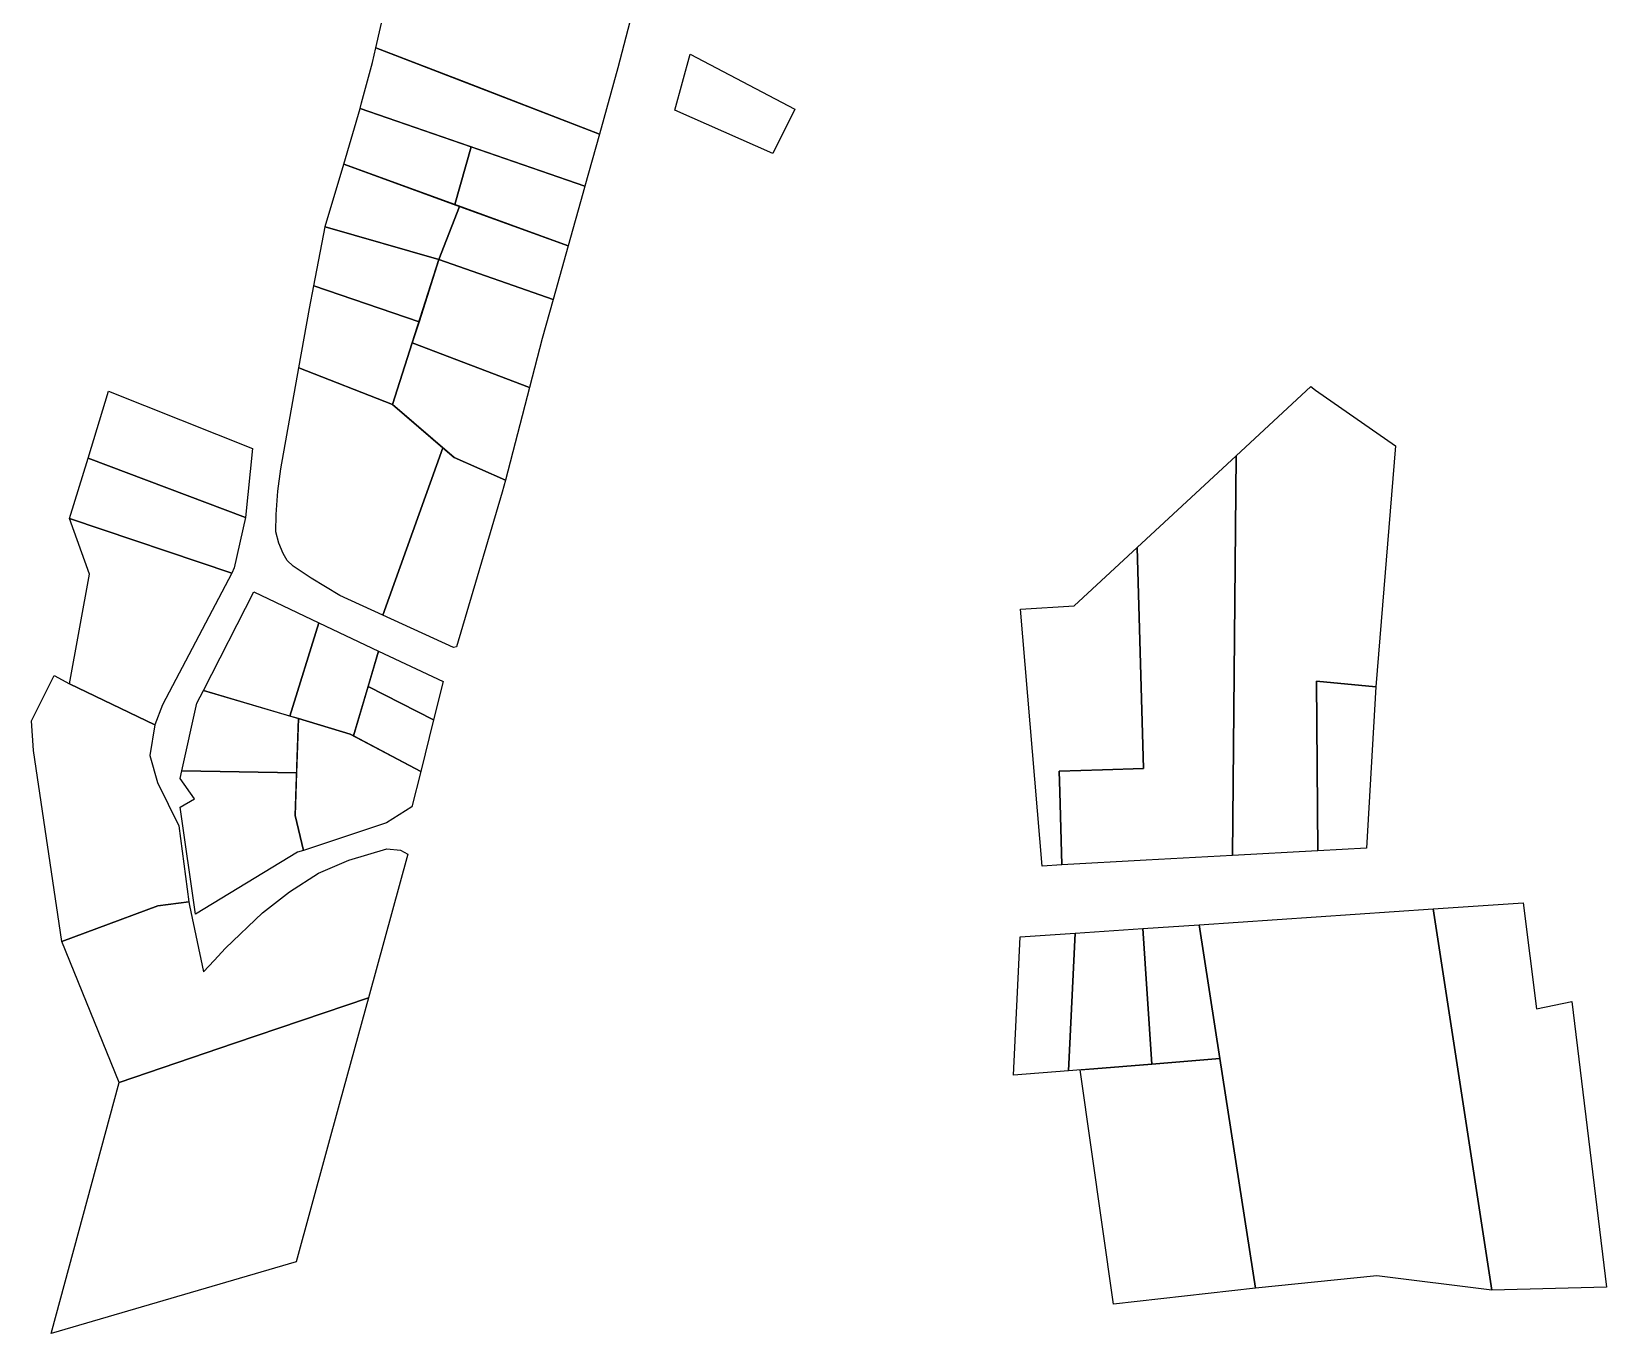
# Model space of a CAD drawing. Header units: millimetres. Extents: x 522658 to 553925, y 7796479 to 7820139.
# Drawn here: x 540396.3 to 540669.7, y 7805311.7 to 7805537.6 of the extents above; entities that cross this region are included whole.
import ezdxf

# ---------------------------------------------------------------- set-up
doc = ezdxf.new("R2010")
doc.units = ezdxf.units.MM
doc.layers.add('ZONA RESIDENCIAL 2 (ZR_2)', color=2, linetype='Continuous')

msp = doc.modelspace()

# ---------------------------------------------------------------- linework, layer by layer
at = {"layer": 'ZONA RESIDENCIAL 2 (ZR_2)'}
for points in [[(540502.65, 7805548.69), (540498.12, 7805531.36), (540494.91, 7805519.85), (540471.77, 7805528.77), (540456.1, 7805534.81), (540458.7, 7805546.18), (540458.88, 7805547.11), (540474.97, 7805540.47), (540480.27, 7805559.8), (540503.62, 7805552.53), (540502.65, 7805548.69)], [(540494.91, 7805519.85), (540492.39, 7805510.79), (540453.36, 7805524.28), (540453.64, 7805525.24), (540455.52, 7805532.28), (540456.1, 7805534.81), (540494.91, 7805519.85)], [(540528.81, 7805524.14), (540525.02, 7805516.45), (540507.99, 7805523.99), (540510.64, 7805533.68), (540528.81, 7805524.14)], [(540472.63, 7805517.62), (540469.83, 7805507.59), (540450.53, 7805514.62), (540453.36, 7805524.28), (540472.63, 7805517.62)], [(540469.83, 7805507.59), (540472.63, 7805517.62), (540492.39, 7805510.79), (540492.04, 7805509.53), (540489.49, 7805500.42), (540469.83, 7805507.59)], [(540470.64, 7805507.29), (540467.03, 7805498.06), (540447.3, 7805503.72), (540447.32, 7805503.81), (540450.53, 7805514.62), (540470.64, 7805507.29)], [(540467.03, 7805498.06), (540470.64, 7805507.29), (540489.49, 7805500.42), (540486.88, 7805491.11), (540467.03, 7805498.06)], [(540467.03, 7805498.06), (540463.6, 7805487.27), (540445.36, 7805493.51), (540447.3, 7805503.72), (540467.03, 7805498.06)], [(540486.88, 7805491.11), (540484.99, 7805484.36), (540482.77, 7805475.84), (540462.43, 7805483.61), (540467.03, 7805498.06), (540486.88, 7805491.11)], [(540459, 7805472.89), (540442.72, 7805479.27), (540444.61, 7805489.59), (540445.36, 7805493.51), (540463.6, 7805487.27), (540462.43, 7805483.61), (540459, 7805472.89)], [(540478.6, 7805459.77), (540469.72, 7805463.68), (540459, 7805472.89), (540462.43, 7805483.61), (540482.77, 7805475.84), (540478.6, 7805459.77)], [(540467.71, 7805465.4), (540457.31, 7805436.35), (540449.83, 7805439.75), (540444.91, 7805442.76), (540441.73, 7805444.84), (540440.71, 7805445.8), (540440.04, 7805447.06), (540439.28, 7805448.84), (540438.75, 7805450.79), (540438.79, 7805453.8), (540439.12, 7805457.87), (540439.61, 7805461.71), (540442.72, 7805479.27), (540459, 7805472.89), (540467.71, 7805465.4)], [(540434.69, 7805465.26), (540433.51, 7805453.32), (540406.15, 7805463.58), (540409.71, 7805475.21), (540434.69, 7805465.26)], [(540633.09, 7805465.73), (540629.7, 7805423.93), (540619.36, 7805424.91), (540619.6, 7805395.44), (540619.52, 7805395.44), (540604.82, 7805394.63), (540605.42, 7805464), (540618.38, 7805476), (540619.23, 7805475.41), (540633.09, 7805465.73)], [(540457.31, 7805436.35), (540467.71, 7805465.4), (540469.72, 7805463.68), (540478.6, 7805459.77), (540478.05, 7805457.67), (540470.11, 7805430.82), (540469.61, 7805430.75), (540457.31, 7805436.35)], [(540431.13, 7805443.61), (540402.94, 7805453.09), (540406.15, 7805463.58), (540433.51, 7805453.32), (540431.49, 7805444.55), (540431.13, 7805443.61)], [(540589.82, 7805393.8), (540575.2, 7805392.99), (540574.83, 7805405.69), (540574.73, 7805409.29), (540582.26, 7805409.51), (540589.35, 7805409.72), (540588.23, 7805448.07), (540605.42, 7805464), (540604.82, 7805394.63), (540589.82, 7805393.8)], [(540431.13, 7805443.61), (540419.08, 7805420.75), (540417.75, 7805417.32), (540402.94, 7805424.41), (540406.43, 7805443.46), (540402.94, 7805453.09), (540431.13, 7805443.61)], [(540575.2, 7805392.99), (540571.74, 7805392.8), (540568.01, 7805437.41), (540577.33, 7805437.97), (540588.23, 7805448.07), (540589.35, 7805409.72), (540582.26, 7805409.51), (540574.73, 7805409.29), (540574.83, 7805405.69), (540575.2, 7805392.99)], [(540446.21, 7805435.03), (540441.19, 7805418.83), (540426.19, 7805423.27), (540434.92, 7805440.37), (540446.21, 7805435.03)], [(540441.19, 7805418.83), (540446.21, 7805435.03), (540456.58, 7805430.12), (540452.22, 7805415.39), (540451.63, 7805415.7), (540442.66, 7805418.4), (540441.19, 7805418.83)], [(540466.13, 7805418.16), (540454.75, 7805423.94), (540456.58, 7805430.12), (540467.79, 7805424.82), (540466.13, 7805418.16)], [(540423.66, 7805386.6), (540418.24, 7805385.89), (540407.68, 7805381.96), (540401.63, 7805379.71), (540396.66, 7805412.84), (540396.34, 7805418.02), (540400.3, 7805425.87), (540402.94, 7805424.41), (540417.75, 7805417.32), (540416.87, 7805412), (540418.19, 7805407.3), (540421.89, 7805399.76), (540423.66, 7805386.6)], [(540619.36, 7805424.91), (540629.7, 7805423.93), (540628.07, 7805395.92), (540619.6, 7805395.44), (540619.36, 7805424.91)], [(540442.35, 7805408.97), (540422.41, 7805409.3), (540425.06, 7805421.05), (540426.19, 7805423.27), (540442.66, 7805418.4), (540442.35, 7805408.97)], [(540466.13, 7805418.16), (540463.9, 7805409.2), (540452.22, 7805415.39), (540454.75, 7805423.94), (540466.13, 7805418.16)], [(540463.9, 7805409.2), (540462.37, 7805403.06), (540457.94, 7805400.28), (540443.54, 7805395.52), (540442.11, 7805401.57), (540442.66, 7805418.4), (540451.63, 7805415.7), (540463.9, 7805409.2)], [(540442.35, 7805408.97), (540442.11, 7805401.57), (540443.54, 7805395.52), (540442.53, 7805395.19), (540424.83, 7805384.46), (540422.12, 7805402.99), (540424.63, 7805404.44), (540422.12, 7805408.01), (540422.41, 7805409.3), (540442.35, 7805408.97)], [(540461.65, 7805394.87), (540454.82, 7805369.91), (540431.59, 7805362.04), (540411.58, 7805355.26), (540401.63, 7805379.71), (540407.68, 7805381.96), (540418.24, 7805385.89), (540423.66, 7805386.6), (540423.75, 7805385.94), (540426.19, 7805374.43), (540428.06, 7805376.43), (540430.03, 7805378.53), (540436.45, 7805384.68), (540441.14, 7805388.32), (540446.17, 7805391.56), (540451.4, 7805393.81), (540458.01, 7805395.79), (540460.39, 7805395.53), (540461.65, 7805394.87)], [(540639.64, 7805385.35), (540655.27, 7805386.4), (540657.58, 7805367.99), (540663.72, 7805369.27), (540669.71, 7805319.69), (540649.78, 7805319.2), (540639.64, 7805385.35)], [(540649.78, 7805319.2), (540629.86, 7805321.67), (540608.79, 7805319.55), (540602.6, 7805359.4), (540599, 7805382.62), (540639.64, 7805385.35), (540649.78, 7805319.2)], [(540576.33, 7805357.26), (540566.8, 7805356.48), (540567.92, 7805380.53), (540577.48, 7805381.17), (540576.33, 7805357.26)], [(540576.33, 7805357.26), (540577.48, 7805381.17), (540579.14, 7805381.28), (540589.22, 7805381.96), (540590.8, 7805358.44), (540580.73, 7805357.62), (540576.33, 7805357.26)], [(540590.8, 7805358.44), (540589.22, 7805381.96), (540599, 7805382.62), (540602.6, 7805359.4), (540590.8, 7805358.44)], [(540442.28, 7805324.11), (540399.77, 7805311.67), (540411.58, 7805355.26), (540431.59, 7805362.04), (540454.82, 7805369.91), (540449.94, 7805352.07), (540442.28, 7805324.11)], [(540584.12, 7805316.78), (540578.36, 7805357.43), (540580.73, 7805357.62), (540590.8, 7805358.44), (540602.6, 7805359.4), (540608.79, 7805319.55), (540584.12, 7805316.78)]]:
    msp.add_lwpolyline(points, close=True, dxfattribs=at)

doc.saveas('drawing.dxf')
